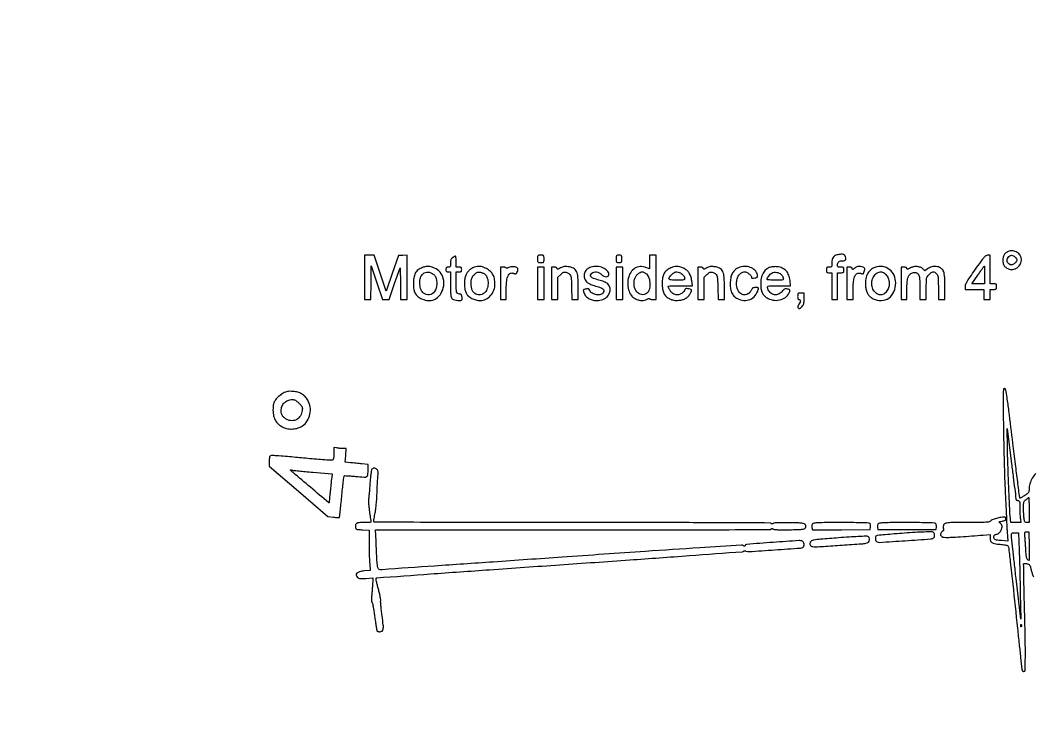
# Model space of a CAD drawing. Extents: x 56 to 1133, y 13 to 780.
# Drawn here: x 669.4 to 761.9, y 715.7 to 779.7 of the extents above; entities that cross this region are included whole.
import ezdxf

# ---------------------------------------------------------------- set-up
doc = ezdxf.new("R2010")
doc.units = 0
doc.header["$MEASUREMENT"] = 0

msp = doc.modelspace()

# ---------------------------------------------------------------- linework, layer by layer
for points in [[(1017.40694, 575.895877, -0.000001), (1070.584681, 576.252606, -0.000002), (1122.697079, 576.601864, -0.000762)], [(932.02633, 688.971428, 0.000018), (895.932329, 687.35495, 0.000001), (855.016472, 685.520999, 0.00389), (854.071752, 685.471285), (853.218205, 685.419706), (852.802752, 685.742593, 0.029501), (851.233334, 686.820198, 0.02615), (849.484859, 687.753762, 0.025463), (847.599187, 688.522758, 0.024437), (845.6193, 689.108069), (844.8579, 689.293248), (845.3232, 689.347002, -0.018391), (845.701455, 689.376656, -0.000011), (856.735476, 689.834143, -0.000142), (869.020101, 690.33973, -0.000086), (883.5201, 690.92987, 0.000031), (915.734638, 692.237406, 0.000116)], [(949.508039, 401.901185, -0.000001), (949.529232, 360.757398, -0.000095)], [(949.909968, 360.762414, -0.000001), (949.931161, 401.901185, -0.259795)], [(889.898022, 617.295255, 0.000005), (879.160027, 616.495422, 0.000006), (866.429746, 615.546889, 0.000005), (852.9372, 614.541247), (819.3087, 612.034449), (819.192828, 613.373002, -0.00437), (819.152603, 613.89027, -0.006866), (819.128034, 614.335397, -0.002433), (819.114091, 614.716819, -0.207157), (819.134968, 614.769568, -0.1794), (819.22083, 614.808985, -0.000001), (854.266873, 617.454773, -0.000007), (888.817591, 620.062598, -0.014541)], [(529.032925, 286.436984, -0.000002), (529.83462, 265.012438, -0.000004), (530.769888, 240.009811, -0.000003), (531.839084, 211.4154, 0.000001), (532.991169, 180.601107, 0.000001), (534.178651, 148.843697, 0.000001), (535.23949, 120.47627, 0.000003), (535.941746, 101.701946, 0.000115)], [(1130.14234, 577.288816, 0.000001), (1112.945079, 577.188951, 0.000111)], [(709.138363, 517.551959, 0.000072), (709.121796, 442.82444, 0.000019), (709.1172, 324.090018, -0.000009), (709.114218, 161.564965, -0.000147)], [(787.283956, 612.066652, -0.000003), (818.495633, 611.712747, -0.128867)], [(709.450724, 554.916273, 0.000002), (709.414274, 575.305401, 0.198447)], [(528.70788, 577.073614, 0.000003), (528.686579, 549.005158, 0.000159)], [(1130.319428, 549.297508, 0.000003), (1130.298148, 577.178284, 0.310328)], [(811.457516, 690.797751, -0.000023), (776.24206, 692.24018, -0.000005), (738.24719, 693.798592, -0.000834)], [(819.461704, 611.746638, -0.000005), (854.727234, 611.36384, -0.000007), (889.942947, 610.980699, -0.136758)], [(999.895262, 130.411957, -0.000016), (999.889323, 214.686923, -0.00001), (999.8874, 314.7966)], [(873.880478, 611.43081, -0.000126), (856.72339, 611.607522, -0.000113), (843.885248, 611.74588, -0.000188), (833.070889, 611.868944, -0.000002), (823.249833, 611.984443, -0.195857), (823.209278, 612.001522, -0.641151), (823.216169, 612.020117, -0.000002), (832.976516, 612.760134, -0.000205), (843.732125, 613.571132, -0.000123), (856.516777, 614.526706, 0.000032), (869.917437, 615.525876, 0.000038), (882.603858, 616.473561, 0.000033)], [(949.534419, 437.103757, -0.000003), (949.50785, 417.314747, -0.198562)], [(949.93135, 417.399347, -0.000003), (949.904781, 437.177782, -0.000198)], [(883.1394, 686.445843, 0.000014), (915.304651, 687.878093, 0.000063)], [(857.022983, 690.184946, 0.000007), (844.000706, 689.65054, 0.00449)], [(790.629002, 716.043032, -0.000001), (790.422038, 714.913582, -0.362074)], [(889.662207, 620.365286, 0.000005), (879.343089, 619.600119, 0.000095)], [(763.888676, 688.016028, 0.000012), (773.282863, 687.612654, 0.000028), (784.266682, 687.141919, 0.000019), (796.8051, 686.605755, -0.000025), (809.165938, 686.077046, -0.000041)], [(762.199964, 738.225329, 0.061133), (761.866111, 737.793568, 0.06071), (761.64455, 737.290449, 0.07352), (761.5692, 736.780775, -0.041295), (761.553828, 736.594961, -0.110371), (761.504212, 736.472498, -0.081515), (761.397542, 736.361931, -0.015988), (761.17016, 736.203451, -0.009375), (761.014709, 736.10643, -0.015043), (760.878226, 736.030241, -0.008848), (760.764208, 735.973558, -0.317315), (760.736695, 735.978305, -0.165922), (760.720166, 736.011957, -0.000056), (760.533939, 737.463616, -0.000925), (760.330195, 739.076869, -0.000561), (760.094803, 740.986339, 0.000675), (759.729463, 743.944352, 0.006859), (759.5592, 745.170724, 0.008145), (759.438805, 745.880775, 0.308321), (759.329984, 745.990251, 0.43448), (759.233261, 745.919804, 0.023701), (759.202156, 745.501174, 0.009898), (759.19639, 744.674784, 0.000638), (759.23031, 742.268127, 0.001405), (759.258632, 740.710502, 0.001354), (759.296015, 739.133376, 0.001338), (759.336436, 737.743816, 0.004931), (759.372991, 736.866, -0.000556), (759.409042, 736.150828, -0.000421), (759.447097, 735.365407, -0.000425), (759.481594, 734.6276, -0.000987), (759.505903, 734.0742, 0.001916), (759.527451, 733.603579, 0.001926), (759.552572, 733.133948, 0.001878), (759.57759, 732.724656, 0.007732), (759.5975, 732.477142), (759.641188, 732.022184), (759.061244, 732.083902, -0.005803), (758.609155, 732.137326, -0.078502), (758.450046, 732.1841, -0.207005), (758.378473, 732.265713, -0.078085), (758.3544, 732.418918, -0.068645), (758.367738, 732.515611, -0.128857), (758.407382, 732.583204, -0.107754), (758.480787, 732.630188, -0.039343), (758.600145, 732.663999, 0.06137), (758.716656, 732.702607, 0.064066), (758.818468, 732.767941, 0.059579), (758.906166, 732.861458, 0.042911), (758.980845, 732.983672, 0.034461), (759.082696, 733.228766, 0.096181), (759.107312, 733.412513, 0.131604), (759.059262, 733.557363, 0.094727), (758.939988, 733.68015, -0.023474), (758.839519, 733.757795, -0.427642), (758.837418, 733.794173, -0.159144), (758.887027, 733.821574, -0.005406), (759.109188, 733.861583, 0.021711), (759.279186, 733.897956, 0.078551), (759.38032, 733.94203, 0.131551), (759.43453, 734.001229, 0.120538), (759.4542, 734.081636, 0.077973), (759.443853, 734.147585, 0.108924), (759.413866, 734.19897, 0.115006), (759.366489, 734.231142, 0.094394), (759.30615, 734.242078, 0.051153), (759.003561, 734.208308, 0.01885), (758.586991, 734.101471, 0.013977), (758.187924, 733.970681, 0.149797), (758.053059, 733.86984, -0.197072), (757.930868, 733.794879, -0.02457), (757.615057, 733.759365, -0.013831), (757.068116, 733.740111, -0.001882), (755.923182, 733.7358, 0.003138), (754.433359, 733.72645, 0.053823), (753.949185, 733.668023, 0.236598), (753.761999, 733.512811, 0.154014), (753.731052, 733.22799, -0.028674), (753.744757, 733.130781, -0.048984), (753.743516, 733.048892, -0.068328), (753.729146, 732.992496, -0.305194), (753.702262, 732.9744, 0.160259), (753.665042, 732.962156, 0.041828), (753.617075, 732.92015, 0.038121), (753.567594, 732.86041, 0.031046), (753.523915, 732.789719, 0.039955), (753.478868, 732.686508, 0.136698), (753.474522, 732.614098, 0.133224), (753.508251, 732.548777, 0.037167), (753.59282, 732.469206, 0.162252), (753.811747, 732.387062, 0.017263), (754.363265, 732.385553, 0.010168), (755.311049, 732.434998, 0.001277), (757.36035, 732.589003), (758.016, 732.639959), (758.016, 732.302556, 0.072318), (758.053488, 732.044724, 0.184074), (758.166459, 731.896992, 0.100282), (758.401148, 731.810261, 0.013969), (758.917992, 731.74471, -0.007171), (759.154666, 731.717957, -0.009544), (759.36883, 731.686467, -0.007184), (759.5461, 731.65431, -0.090183), (759.60924, 731.629552, -0.227206), (759.685382, 731.510862, -0.001285), (759.850453, 730.153302, -0.002999), (760.08164, 728.105719, -0.000465), (760.511215, 724.0491, 0.000592), (760.663498, 722.614499, 0.000945), (760.797384, 721.389091, 0.000169), (760.918108, 720.306482, 0.051885), (760.936792, 720.22095, 0.099972), (760.95983, 720.180529, 0.070622), (760.999495, 720.146264, 0.067599), (761.049112, 720.123119, 0.075514), (761.101245, 720.1152, 0.407343), (761.213205, 720.224558, 0.004305), (761.230922, 721.413306, 0.006767), (761.217931, 723.207187, 0.001269), (761.141365, 726.490639, -0.00114), (761.110048, 727.818935, -0.001869), (761.090297, 728.944022, -0.000194), (761.076809, 729.948523, -0.202303), (761.093039, 729.988439, -0.187988), (761.122726, 730.001475, -0.02253), (761.195697, 730.001261, -0.024333), (761.285817, 729.992525, -0.017729), (761.384852, 729.974427, -0.069105), (761.528246, 729.921402, -0.129284), (761.61821, 729.837704, -0.069638), (761.68737, 729.685008, -0.010032), (761.777637, 729.353912, 0.035215), (761.972507, 728.758908, 0.029675)], [(766.771175, 739.767086, 0.000054), (763.041642, 739.174625, 0.132137)], [(867.494661, 577.364799, 0.000005), (856.344487, 577.379916, 0.00021)]]:
    msp.add_lwpolyline(points, format="xyb")
for points in [[(700.8264, 756.1548), (700.8264, 754.1244), (701.1225, 754.1244), (701.4186, 754.1244), (701.425678, 755.66835), (701.432756, 757.2123), (701.952713, 755.66835), (702.472671, 754.1244), (702.774735, 754.1244), (703.076799, 754.1244), (703.58015, 755.582752), (704.0835, 757.041105), (704.106648, 755.582752), (704.129795, 754.1244), (704.423898, 754.1244), (704.718, 754.1244), (704.718, 756.159435), (704.718, 758.194471), (704.320829, 758.168685), (703.923658, 758.1429), (703.365737, 756.517094), (702.807816, 754.891289), (702.263693, 756.538244), (701.719571, 758.1852), (701.272985, 758.1852), (700.8264, 758.1852)], [(716.6466, 755.6049), (716.6466, 754.1244), (716.9427, 754.1244), (717.2388, 754.1244), (717.2388, 755.6049), (717.2388, 757.0854), (716.9427, 757.0854), (716.6466, 757.0854)], [(723.8376, 755.6049), (723.8376, 754.1244), (724.1337, 754.1244), (724.4298, 754.1244), (724.4298, 755.6049), (724.4298, 757.0854), (724.1337, 757.0854), (723.8376, 757.0854)]]:
    msp.add_lwpolyline(points, close=True)
for points in [[(708.88455, 757.958944, 0.064144), (708.791568, 757.874519, 0.086166), (708.733802, 757.77673, 0.066436), (708.703376, 757.646192, 0.024082), (708.6942, 757.455781, -0.01342), (708.688313, 757.236472, -0.11682), (708.660973, 757.143588, -0.20838), (708.60138, 757.09912, -0.05761), (708.4827, 757.0854, 0.045527), (708.375384, 757.075608, 0.152009), (708.3135, 757.0431, 0.152009), (708.280992, 756.981216, 0.045527), (708.2712, 756.8739, 0.045527), (708.280992, 756.766584, 0.152009), (708.3135, 756.7047, 0.152009), (708.375384, 756.672192, 0.045527), (708.4827, 756.6624), (708.6942, 756.6624), (708.6942, 755.482797, 0.002921), (708.698508, 754.745427, 0.032695), (708.721083, 754.453017, 0.090895), (708.775844, 754.289797, 0.114189), (708.882224, 754.171497, 0.096775), (709.070502, 754.087854, 0.036561), (709.356456, 754.044044, 0.032301), (709.631243, 754.040099, 0.246572), (709.738926, 754.103732, 0.119965), (709.751576, 754.14258, 0.023114), (709.753795, 754.217083, 0.023403), (709.748148, 754.306259, 0.019713), (709.734057, 754.399832, 0.043806), (709.702694, 754.510381, 0.10833), (709.656787, 754.580479, 0.125238), (709.590439, 754.618997, 0.069313), (709.497089, 754.632, -0.167645), (709.341624, 754.685633, -0.16519), (709.251151, 754.824034, -0.056481), (709.210402, 755.115927, -0.006466), (709.2018, 755.781019), (709.2018, 756.6624), (709.4556, 756.6624, 0.030103), (709.59211, 756.670626, 0.144586), (709.66287, 756.701175, 0.173074), (709.698692, 756.761853, 0.047675), (709.7094, 756.8739, 0.047675), (709.698692, 756.985947, 0.173074), (709.66287, 757.046625, 0.144586), (709.59211, 757.077174, 0.030103), (709.4556, 757.0854), (709.2018, 757.0854), (709.2018, 757.593, 0.011741), (709.197237, 757.787308, 0.019623), (709.183162, 757.950189, 0.014535), (709.163453, 758.076733, 0.381275), (709.13835, 758.096163, 0.092487), (709.102891, 758.086947, 0.014231), (709.037623, 758.054024, 0.015476), (708.96208, 758.010107, 0.012887)], [(716.6466, 757.8468, 0.01583), (716.653354, 757.633521, 0.165362), (716.686256, 757.553721, 0.192545), (716.758692, 757.516787, 0.022778), (716.9427, 757.5084, 0.022778), (717.126708, 757.516787, 0.192545), (717.199144, 757.553721, 0.165362), (717.232046, 757.633521, 0.01583), (717.2388, 757.8468, 0.01583), (717.232046, 758.060079, 0.165362), (717.199144, 758.139879, 0.192545), (717.126708, 758.176813, 0.022778), (716.9427, 758.1852, 0.022778), (716.758692, 758.176813, 0.192545), (716.686256, 758.139879, 0.165362), (716.653354, 758.060079, 0.01583)], [(723.8376, 757.8468, 0.015744), (723.844097, 757.640514, 0.14616), (723.874613, 757.55775, 0.200505), (723.941173, 757.518614, 0.033956), (724.0914, 757.5084, 0.033956), (724.241627, 757.518614, 0.200505), (724.308188, 757.55775, 0.14616), (724.338703, 757.640514, 0.015744), (724.3452, 757.8468, 0.015744), (724.338703, 758.053086, 0.14616), (724.308188, 758.13585, 0.200505), (724.241627, 758.174986, 0.033956), (724.0914, 758.1852, 0.033956), (723.941173, 758.174986, 0.200505), (723.874613, 758.13585, 0.14616), (723.844097, 758.053086, 0.015744)], [(726.8832, 757.557506), (726.8832, 756.929811), (726.550689, 757.060426, 0.109009), (726.025365, 757.143657, 0.124633), (725.541685, 756.98978, 0.115264), (725.162734, 756.610738, 0.084098), (724.936618, 756.057451, 0.067642), (724.884922, 755.451335, 0.079487), (725.004196, 754.887958, 0.088559), (725.2765, 754.437708, 0.114099), (725.667987, 754.156448, 0.044113), (725.930786, 754.072958, 0.056384), (726.183201, 754.0459, 0.059652), (726.423527, 754.076103, 0.059227), (726.65055, 754.162204, -0.02557), (726.739828, 754.203115, -0.050261), (726.814859, 754.224538, -0.084503), (726.865297, 754.224996, -0.368225), (726.8832, 754.203983, 0.286204), (726.902369, 754.173238, 0.048343), (726.970179, 754.147777, 0.040271), (727.065833, 754.130167, 0.025397), (727.1793, 754.1244), (727.4754, 754.1244), (727.4754, 756.1548), (727.4754, 758.1852), (727.1793, 758.1852), (726.8832, 758.1852)], [(744.0147, 758.208952, 0.075162), (743.801158, 758.121423, 0.113984), (743.657123, 757.98286, 0.098731), (743.575628, 757.779381, 0.046063), (743.5494, 757.495288, -0.010383), (743.543986, 757.234586, -0.128928), (743.515154, 757.140707, -0.219652), (743.449089, 757.09705, -0.037896), (743.2956, 757.0854, 0.030723), (743.152756, 757.076615, 0.167168), (743.0841, 757.0431, 0.167168), (743.050585, 756.974444, 0.030723), (743.0418, 756.8316, 0.030723), (743.050585, 756.688756, 0.167168), (743.0841, 756.6201, 0.167168), (743.152756, 756.586585, 0.030723), (743.2956, 756.5778), (743.5494, 756.5778), (743.5494, 755.3511), (743.5494, 754.1244), (743.8032, 754.1244), (744.057, 754.1244), (744.057, 755.3511), (744.057, 756.5778), (744.3531, 756.5778, 0.021354), (744.527463, 756.58525, 0.157079), (744.603375, 756.617079, 0.185552), (744.639744, 756.684412, 0.032088), (744.6492, 756.8316, 0.032088), (744.639744, 756.978788, 0.185552), (744.603375, 757.046121, 0.157079), (744.527463, 757.07795, 0.021354), (744.3531, 757.0854, -0.021714), (744.191015, 757.092442, -0.124268), (744.110335, 757.120449, -0.187079), (744.069905, 757.177136, -0.062494), (744.057, 757.27998, -0.086381), (744.087545, 757.455464, -0.134957), (744.17522, 757.58012, -0.117127), (744.324868, 757.653583, -0.055847), (744.53922, 757.6776, 0.02441), (744.699561, 757.685432, 0.156806), (744.773125, 757.717292, 0.180259), (744.808832, 757.783542, 0.034425), (744.8184, 757.922349, 0.137127), (744.763692, 758.118076, 0.172466), (744.61875, 758.236276, 0.108184), (744.371327, 758.267873, 0.037631)], [(756.641343, 756.891191, 0.00445), (756.185056, 756.23343, 0.017531), (755.922111, 755.816369, 0.027155), (755.773701, 755.526483, 0.105017), (755.731893, 755.32995), (755.7318, 755.055), (756.5778, 755.055), (757.4238, 755.055), (757.4238, 754.5897), (757.4238, 754.1244), (757.7199, 754.1244), (758.016, 754.1244), (758.016, 754.5897), (758.016, 755.055), (758.3121, 755.055, 0.021354), (758.486463, 755.06245, 0.157079), (758.562375, 755.094279, 0.185552), (758.598744, 755.161612, 0.032088), (758.6082, 755.3088, 0.032088), (758.598744, 755.455988, 0.185552), (758.562375, 755.523321, 0.157079), (758.486463, 755.55515, 0.021354), (758.3121, 755.5626), (758.016, 755.5626), (758.016, 756.8739), (758.016, 758.1852), (757.78335, 758.181341, 0.15632), (757.620495, 758.126156, 0.052395), (757.432998, 757.954424, 0.02391), (757.161315, 757.616217, 0.00339)], [(759.6657, 758.528223, 0.075106), (759.451682, 758.400393, 0.080603), (759.290919, 758.217683, 0.077545), (759.191844, 757.987181, 0.062875), (759.1581, 757.7199, 0.062572), (759.194016, 757.434025, 0.097021), (759.300373, 757.210089, 0.095387), (759.484927, 757.040297, 0.058764), (759.753275, 756.915218, 0.14208), (760.184882, 756.899456, 0.127001), (760.579632, 757.114299, 0.125015), (760.825262, 757.496683, 0.135432), (760.848677, 757.937877, 0.12063), (760.691807, 758.257462, 0.103244), (760.396909, 758.490441, 0.10144), (760.028693, 758.588665, 0.112215)], [(760.305402, 758.010798, -0.07656), (760.420659, 757.853572, -0.162261), (760.444149, 757.706174, -0.140379), (760.374573, 757.559384, -0.052145), (760.205015, 757.402985, -0.028246), (760.08416, 757.323048, -0.086933), (759.992548, 757.289142, -0.108837), (759.906993, 757.292205, -0.059769), (759.808894, 757.33048, -0.096918), (759.660786, 757.451387, -0.117485), (759.581543, 757.611718, -0.11417), (759.581948, 757.794197, -0.087841), (759.660635, 757.977842, -0.092733), (759.797664, 758.120586, -0.143425), (759.957928, 758.176552, -0.133894), (760.131246, 758.138679, -0.076161)], [(706.12945, 757.047431, 0.071753), (705.72863, 756.835774, 0.111562), (705.472121, 756.543009, 0.090663), (705.334294, 756.122105, 0.035362), (705.294433, 755.50902, 0.040585), (705.334392, 755.050326, 0.082066), (705.45217, 754.708464, 0.09132), (705.663459, 754.44594, 0.060536), (705.985711, 754.23015, 0.077776), (706.528686, 754.053889, 0.102808), (707.046827, 754.077869, 0.108269), (707.49303, 754.302754, 0.094335), (707.830667, 754.703491, 0.088806), (708.064873, 755.37651, 0.104494), (708.030866, 756.049444, 0.110989), (707.733438, 756.621034, 0.111358), (707.220349, 757.00957, 0.035007), (706.933399, 757.116381, 0.062998), (706.685892, 757.156456, 0.061856), (706.433142, 757.133937, 0.032553)], [(710.861593, 757.082488, 0.065795), (710.628044, 756.977541, 0.050091), (710.405182, 756.806774, 0.048886), (710.215231, 756.589843, 0.054729), (710.079197, 756.347867, 0.074696), (709.990091, 756.004184, 0.031687), (709.970428, 755.527382, 0.031665), (710.011083, 755.052739, 0.076111), (710.115313, 754.7166, 0.097001), (710.31327, 754.454031, 0.062255), (710.627689, 754.235658, 0.058564), (711.009457, 754.089469, 0.062257), (711.406815, 754.0398, 0.112637), (711.921417, 754.157216, 0.10034), (712.359227, 754.489122, 0.094318), (712.65282, 754.985596, 0.086706), (712.755, 755.570399, 0.054478), (712.701623, 756.058847, 0.08398), (712.542299, 756.451728, 0.086209), (712.266344, 756.763319, 0.06047), (711.8667, 757.010102, 0.034876), (711.605693, 757.109144, 0.055321), (711.370812, 757.152474, 0.055475), (711.132616, 757.143193, 0.035299)], [(714.00285, 757.051072, -0.025248), (713.913567, 757.00882, -0.049892), (713.838541, 756.986283, -0.08441), (713.788127, 756.985088, -0.372433), (713.7702, 757.005817, 0.264158), (713.752808, 757.03644, 0.058543), (713.695646, 757.062023, 0.046294), (713.613637, 757.079617, 0.029712), (713.5164, 757.0854), (713.2626, 757.0854), (713.2626, 755.6049), (713.2626, 754.1244), (713.5164, 754.1244), (713.7702, 754.1244), (713.772218, 754.90695, -0.021005), (713.807557, 755.699064, -0.064661), (713.922164, 756.222047, -0.130343), (714.110356, 756.494722, -0.251132), (714.3624, 756.549864, 0.00092), (714.419436, 756.53378, 0.000577), (714.486194, 756.51517, 0.000579), (714.55195, 756.497003, 0.00106), (714.605625, 756.482363, 0.306561), (714.7079, 756.517484, 0.06703), (714.803859, 756.688539, 0.06365), (714.85457, 756.886935, 0.231117), (714.813424, 757.006616, 0.12778), (714.666259, 757.093083, 0.055618), (714.440967, 757.130808, 0.054068), (714.200183, 757.117976, 0.082994)], [(718.74045, 757.015419, -0.011481), (718.577606, 756.935129, -0.071513), (718.488752, 756.908389, -0.227257), (718.443027, 756.922403, -0.209614), (718.4232, 756.96762, 0.175381), (718.405392, 757.016828, 0.110913), (718.356475, 757.054435, 0.074017), (718.276805, 757.077925, 0.034754), (718.1694, 757.0854), (717.9156, 757.0854), (717.9156, 755.6049), (717.9156, 754.1244), (718.2117, 754.1244), (718.5078, 754.1244), (718.5078, 755.146108), (718.5078, 756.167815), (718.763729, 756.423745, -0.023734), (718.905267, 756.552447, -0.075497), (719.014641, 756.617976, -0.098308), (719.121602, 756.638888, -0.059436), (719.250179, 756.62317, -0.08506), (719.51691, 756.507213, -0.161552), (719.660848, 756.325778, -0.07306), (719.729968, 755.992445, -0.008301), (719.762373, 755.22142), (719.790246, 754.1244), (720.079623, 754.1244), (720.369, 754.1244), (720.368528, 755.16075, 0.01617), (720.334965, 756.183871, 0.094754), (720.200374, 756.70215, 0.168795), (719.922178, 756.9848, 0.082891), (719.432904, 757.132671, 0.02855), (719.237486, 757.146571, 0.045447), (719.070513, 757.133704, 0.04655), (718.911484, 757.091268, 0.031817)], [(721.52316, 757.083014, 0.096647), (721.182936, 756.90422, 0.117471), (720.962603, 756.620548, 0.120788), (720.897441, 756.274445, 0.106129), (720.994211, 755.918962, 0.094122), (721.134164, 755.740464, 0.060452), (721.35239, 755.591997, 0.03848), (721.689032, 755.449775, 0.011504), (722.221791, 755.285091, -0.039323), (722.52009, 755.174375, -0.132549), (722.678155, 755.041895, -0.218088), (722.70581, 754.890112, -0.122185), (722.615382, 754.721552, -0.167198), (722.325185, 754.561544, -0.106484), (721.93614, 754.576958, -0.103113), (721.577842, 754.753259, -0.147628), (721.374887, 755.04064, 0.179125), (721.341877, 755.081776, 0.097308), (721.280097, 755.104052, 0.062164), (721.188151, 755.106617, 0.025284), (721.064084, 755.088267, 0.022658), (720.916309, 755.05168, 0.131347), (720.84838, 755.010106, 0.200413), (720.825383, 754.949889, 0.064635), (720.840904, 754.853634, 0.080763), (721.010271, 754.503147, 0.094833), (721.274681, 754.246564, 0.087426), (721.633601, 754.091902, 0.058271), (722.079433, 754.039931, 0.09158), (722.614473, 754.138959, 0.111747), (723.037057, 754.420822, 0.127921), (723.260334, 754.824205, 0.143434), (723.245352, 755.266646, 0.06712), (723.138408, 755.486456, 0.103199), (722.988253, 755.634487, 0.06175), (722.736809, 755.755719, 0.011845), (722.252417, 755.906743, -0.01656), (721.762146, 756.064686, -0.105052), (721.540682, 756.201722, -0.27364), (721.498841, 756.351072, -0.131842), (721.601743, 756.529457, -0.12676), (721.788074, 756.63944, -0.101535), (722.021136, 756.657813, -0.090033), (722.266474, 756.581037, -0.075777), (722.486122, 756.419493, 0.080305), (722.698945, 756.265902, 0.112074), (722.926084, 756.209919, 0.173016), (723.092194, 756.265742, 0.229916), (723.1608, 756.407053, 0.19427), (723.018334, 756.759885, 0.103319), (722.622625, 757.029078, 0.08596), (722.0785, 757.150734, 0.08511)], [(728.743111, 756.97965, 0.062767), (728.40672, 756.752219, 0.093514), (728.188255, 756.473298, 0.082009), (728.068902, 756.106152, 0.038589), (728.032155, 755.607194, 0.034328), (728.070348, 755.079503, 0.07809), (728.186901, 754.698328, 0.095172), (728.396474, 754.418245, 0.072075), (728.715131, 754.202692, 0.027091), (728.923924, 754.115234, 0.043134), (729.111107, 754.066182, 0.041132), (729.310215, 754.048644, 0.022098), (729.556774, 754.058154, 0.045698), (729.921777, 754.12234, 0.072704), (730.211984, 754.248665, 0.077189), (730.441941, 754.446232, 0.058806), (730.626781, 754.722614, 0.008462), (730.720107, 754.913342, 0.140949), (730.731102, 754.982308, 0.26381), (730.698597, 755.026164, 0.033957), (730.584481, 755.067717, 0.023526), (730.369403, 755.119047, 0.071966), (730.219961, 755.12556, 0.14346), (730.132447, 755.090086, 0.229063), (730.098, 755.01884, -0.188466), (730.042218, 754.876106, -0.053068), (729.859123, 754.715638, -0.052571), (729.631924, 754.588984, -0.10122), (729.428615, 754.5474, -0.083187), (729.219493, 754.582435, -0.069714), (729.018854, 754.684652, -0.064873), (728.84168, 754.846412, -0.056066), (728.701617, 755.055934, -0.007182), (728.653197, 755.15296, -0.009663), (728.612335, 755.242246, -0.007118), (728.58085, 755.317631, -0.095639), (728.5752, 755.346899, -0.400024), (728.59318, 755.365776, -0.001711), (728.901468, 755.37974, -0.006537), (729.260008, 755.390058, -0.003924), (729.685899, 755.3934), (730.796598, 755.3934), (730.737803, 755.836619, 0.043933), (730.648762, 756.235372, 0.067545), (730.497583, 756.554514, 0.073162), (730.277401, 756.80387, 0.062719), (729.9835, 756.994797, 0.042492), (729.654068, 757.121023, 0.073428), (729.363885, 757.160254, 0.072955), (729.073457, 757.114022, 0.041427)], [(732.10725, 757.015419, -0.011481), (731.944406, 756.935129, -0.071513), (731.855552, 756.908389, -0.227257), (731.809827, 756.922403, -0.209614), (731.79, 756.96762, 0.175381), (731.772192, 757.016828, 0.110913), (731.723275, 757.054435, 0.074017), (731.643605, 757.077925, 0.034754), (731.5362, 757.0854), (731.2824, 757.0854), (731.2824, 755.6049), (731.2824, 754.1244), (731.5785, 754.1244), (731.8746, 754.1244), (731.8746, 755.146108), (731.8746, 756.167815), (732.130529, 756.423745, -0.023734), (732.272067, 756.552447, -0.075497), (732.381441, 756.617976, -0.098308), (732.488402, 756.638888, -0.059436), (732.616979, 756.62317, -0.08506), (732.88371, 756.507213, -0.161552), (733.027648, 756.325778, -0.07306), (733.096768, 755.992445, -0.008301), (733.129173, 755.22142), (733.157046, 754.1244), (733.446423, 754.1244), (733.7358, 754.1244), (733.735328, 755.16075, 0.01617), (733.701765, 756.183871, 0.094754), (733.567174, 756.70215, 0.168795), (733.288978, 756.9848, 0.082891), (732.799704, 757.132671, 0.02855), (732.604286, 757.146571, 0.045447), (732.437313, 757.133704, 0.04655), (732.278284, 757.091268, 0.031817)], [(735.0048, 757.037649, 0.082931), (734.701137, 756.846836, 0.081398), (734.473667, 756.566612, 0.070988), (734.325916, 756.194186, 0.044905), (734.257729, 755.731105, 0.042907), (734.273238, 755.202231, 0.072852), (734.387055, 754.775283, 0.085946), (734.600254, 754.448049, 0.08776), (734.909704, 754.214355, 0.097867), (735.506447, 754.044933, 0.12227), (736.073059, 754.137427, 0.122158), (736.530995, 754.484293, 0.097576), (736.820525, 755.03385, 0.046284), (736.842117, 755.141551, 0.259468), (736.819924, 755.193696, 0.151697), (736.752544, 755.219025, 0.014619), (736.575601, 755.2242, 0.024442), (736.459944, 755.218543, 0.038896), (736.362454, 755.201255, 0.045957), (736.293031, 755.176299, 0.291305), (736.2738, 755.146091, -0.128805), (736.262182, 755.101738, -0.015507), (736.209463, 755.014466, -0.017622), (736.138652, 754.913079, -0.013652), (736.05478, 754.807691, -0.158642), (735.664999, 754.565145, -0.208404), (735.25648, 754.634832, -0.156683), (734.945114, 755.019815, -0.092571), (734.8356, 755.60626, -0.064976), (734.888898, 756.014667, -0.086552), (735.045362, 756.353849, -0.103131), (735.28132, 756.578285, -0.136929), (735.564441, 756.660519, -0.11645), (735.744169, 756.620075, -0.047865), (735.958614, 756.488934, -0.047169), (736.136729, 756.326697, -0.186556), (736.1892, 756.19096, 0.165623), (736.214577, 756.116452, 0.190876), (736.278727, 756.078255, 0.086514), (736.397629, 756.079772, 0.019073), (736.597333, 756.125165, 0.0468), (736.697435, 756.162294, 0.162477), (736.746298, 756.209755, 0.145914), (736.759751, 756.280462, 0.035361), (736.739111, 756.39896, 0.137927), (736.511472, 756.799072, 0.107044), (736.086761, 757.068984, 0.096669), (735.548653, 757.155888, 0.090977)], [(737.932326, 757.086487, 0.094877), (737.544013, 756.876299, 0.095), (737.261021, 756.537612, 0.080598), (737.092245, 756.069104, 0.048197), (737.039735, 755.478, 0.044171), (737.081673, 755.042503, 0.077118), (737.201715, 754.701219, 0.085659), (737.408518, 754.436429, 0.067549), (737.708776, 754.23015, 0.095395), (738.304547, 754.060867, 0.098098), (738.91434, 754.127563, 0.107283), (739.411138, 754.410865, 0.137136), (739.692581, 754.853634, 0.061163), (739.709153, 754.949331, 0.196432), (739.688086, 755.009147, 0.137322), (739.624217, 755.050204, 0.025249), (739.487026, 755.084925, 0.049653), (739.338238, 755.099579, 0.10964), (739.227422, 755.074861, 0.083007), (739.118841, 755.000017, 0.020284), (738.968458, 754.842141, -0.106099), (738.652105, 754.607164, -0.144922), (738.302501, 754.558038, -0.14076), (737.975086, 754.707372, -0.097928), (737.721902, 755.028288, -0.089695), (737.65939, 755.234887, -0.344448), (737.724839, 755.341989, -0.085157), (737.957007, 755.38638, -0.004754), (738.695376, 755.3934), (739.763352, 755.3934), (739.724475, 755.862208, 0.07079), (739.61257, 756.353214, 0.095445), (739.372711, 756.739441, 0.098982), (739.014259, 756.99938, 0.081629), (738.558, 757.124281, 0.022951), (738.394291, 757.133854, 0.018214), (738.217169, 757.129618, 0.018571), (738.052964, 757.113563, 0.04311)], [(745.643224, 757.002301, -0.011075), (745.517341, 756.907719, -0.103048), (745.455521, 756.880345, -0.348174), (745.423197, 756.896304, -0.110974), (745.4106, 756.95236, 0.138258), (745.39403, 757.011138, 0.135427), (745.349102, 757.053163, 0.087976), (745.27135, 757.077839, 0.032965), (745.1568, 757.0854), (744.903, 757.0854), (744.903, 755.6049), (744.903, 754.1244), (745.1991, 754.1244), (745.4952, 754.1244), (745.4952, 755.015417, -0.017308), (745.517556, 755.66104, -0.049059), (745.5925, 756.104908, -0.078268), (745.720241, 756.389788, -0.17313), (745.907281, 756.532035, -0.061353), (745.985835, 756.546717, -0.039834), (746.078312, 756.545108, -0.03971), (746.169832, 756.528794, -0.058973), (746.245555, 756.499111, 0.059899), (746.337491, 756.463268, 0.218872), (746.39754, 756.474125, 0.137365), (746.446044, 756.533138, 0.019881), (746.503661, 756.679434, 0.049347), (746.552554, 756.882021, 0.196042), (746.521651, 757.00357, 0.162917), (746.409061, 757.082538, 0.031957), (746.164672, 757.138413, 0.038915), (746.013988, 757.150961, 0.065248), (745.888107, 757.135142, 0.06488), (745.770066, 757.087321, 0.038026)], [(747.4833, 757.068166, 0.104005), (747.075492, 756.822218, 0.092368), (746.780566, 756.423297, 0.081883), (746.625163, 755.90064, 0.060948), (746.622836, 755.297775, 0.043372), (746.701313, 754.919534, 0.069135), (746.838573, 754.619705, 0.075335), (747.042166, 754.38652, 0.063038), (747.317812, 754.207203, 0.119471), (748.069715, 754.04456, 0.146665), (748.749642, 754.266898, 0.139199), (749.219291, 754.839565, 0.103677), (749.385408, 755.643976, 0.107556), (749.229511, 756.350213, 0.12478), (748.79782, 756.884239, 0.128329), (748.174368, 757.138643, 0.117435)], [(750.71925, 757.015255, -0.011474), (750.556357, 756.935021, -0.071545), (750.467523, 756.908329, -0.227365), (750.421816, 756.922373, -0.209375), (750.402, 756.96762, 0.175381), (750.384192, 757.016828, 0.110913), (750.335275, 757.054435, 0.074017), (750.255605, 757.077925, 0.034754), (750.1482, 757.0854), (749.8944, 757.0854), (749.8944, 755.6049), (749.8944, 754.1244), (750.1482, 754.1244), (750.402, 754.1244), (750.402472, 754.94925, -0.018801), (750.434081, 755.776957, -0.080248), (750.549293, 756.25621, -0.154443), (750.76468, 756.510613, -0.141379), (751.095283, 756.606, -0.125907), (751.352283, 756.540241, -0.185062), (751.50153, 756.364417, -0.074853), (751.570955, 756.000316, -0.009746), (751.5864, 755.20803), (751.5864, 754.1244), (751.8825, 754.1244), (752.1786, 754.1244), (752.1786, 755.146108, -0.003663), (752.183498, 755.814628, -0.044481), (752.209988, 756.069521, -0.099956), (752.278892, 756.236336, -0.048648), (752.425892, 756.415108, -0.039791), (752.627387, 756.586852, -0.128837), (752.789917, 756.649901, -0.157278), (752.942668, 756.619222, -0.068906), (753.1092, 756.4932, -0.098214), (753.20124, 756.355616, -0.065405), (753.250742, 756.171883, -0.029226), (753.273358, 755.867309, -0.00392), (753.2784, 755.2242), (753.2784, 754.1244), (753.5745, 754.1244), (753.8706, 754.1244), (753.8706, 755.316897, 0.00465), (753.864719, 755.949217, 0.020194), (753.842619, 756.323462, 0.034468), (753.800397, 756.572001, 0.074231), (753.727578, 756.751511, 0.122894), (753.464128, 757.018821, 0.107542), (753.092641, 757.147663, 0.098488), (752.673283, 757.115411, 0.086635), (752.276742, 756.925843), (752.038091, 756.755909), (751.866961, 756.927039, 0.105071), (751.641649, 757.07338, 0.072612), (751.344053, 757.140454, 0.06821), (751.020444, 757.121177, 0.07135)], [(757.5084, 756.3663), (757.5084, 755.5626), (756.919755, 755.5626), (756.331109, 755.5626), (756.889102, 756.3663, -0.002409), (757.105236, 756.674426, -0.00391), (757.292189, 756.933913, -0.000748), (757.458503, 757.160277, -0.238274), (757.477748, 757.17, -0.401439), (757.490208, 757.158074, -0.001422), (757.499396, 756.933913, -0.005956), (757.506197, 756.674475, -0.003574)], [(707.007644, 756.518827, -0.026953), (707.104695, 756.454203, -0.026069), (707.195367, 756.378836, -0.027009), (707.267946, 756.304165, -0.080833), (707.305397, 756.243877, -0.109216), (707.438442, 755.500002, -0.145043), (707.217764, 754.85292, -0.207395), (706.751274, 754.570074, -0.203383), (706.220819, 754.714158, -0.140792), (705.994695, 755.027881, -0.067493), (705.890303, 755.517637, -0.066786), (705.919848, 756.025177, -0.125961), (706.094243, 756.393583, -0.087116), (706.284744, 756.555438, -0.098875), (706.510907, 756.63376, -0.094661), (706.75775, 756.620791, -0.073209)], [(711.83019, 756.44566, -0.139576), (712.054656, 756.085933, -0.079211), (712.117807, 755.572662, -0.079165), (712.018217, 755.064882, -0.139038), (711.768652, 754.721136, -0.149664), (711.32254, 754.548417, -0.194394), (710.909174, 754.681618, -0.151677), (710.633515, 755.107914, -0.089157), (710.57536, 755.71755, -0.020271), (710.607391, 755.976063, -0.063394), (710.657467, 756.143609, -0.072969), (710.743619, 756.280193, -0.033306), (710.89155, 756.431234, -0.024182), (711.045276, 756.555765, -0.070515), (711.165386, 756.620093, -0.086673), (711.283828, 756.641401, -0.050662), (711.42776, 756.627518, -0.032129), (711.537322, 756.598181, -0.024646), (711.652662, 756.55276, -0.02519), (711.75671, 756.499277, -0.052647)], [(726.590325, 756.469585, -0.143777), (726.829153, 756.100916, -0.071105), (726.911726, 755.544273, -0.072445), (726.835429, 755.000262, -0.170578), (726.599849, 754.671583, -0.205395), (726.14684, 754.576988, -0.173015), (725.723831, 754.831665, -0.131669), (725.480808, 755.369504, -0.113903), (725.52069, 755.989222, -0.067896), (725.632737, 756.235692, -0.059372), (725.811069, 756.455828, -0.063987), (726.017827, 756.610902, -0.12965), (726.213091, 756.6624, -0.087752), (726.287277, 756.649279, -0.03061), (726.387047, 756.605761, -0.02929), (726.493257, 756.543377, -0.030192)], [(729.701712, 756.563981, -0.04819), (729.861374, 756.458071, -0.059109), (729.98597, 756.329762, -0.066052), (730.06628, 756.189732, -0.092926), (730.095309, 756.04905, -0.213946), (730.062351, 755.971822, -0.136363), (729.974044, 755.926425, -0.045505), (729.789326, 755.905493, -0.005473), (729.3789, 755.901, -0.014179), (728.845388, 755.916132, -0.19532), (728.674033, 755.997325, -0.361106), (728.667053, 756.138373, -0.03546), (728.907092, 756.415108, -0.053229), (729.102234, 756.572602, -0.097174), (729.291659, 756.648029, -0.103184), (729.487588, 756.644024, -0.065923)], [(738.908415, 756.427694, -0.036191), (738.965992, 756.357976, -0.022397), (739.023636, 756.26867, -0.022422), (739.072904, 756.174851, -0.03715), (739.10476, 756.09135, -0.12674), (739.108875, 755.983266, -0.280764), (739.054119, 755.925831, -0.06227), (738.898468, 755.904298, -0.003272), (738.394501, 755.901, -0.007758), (738.100579, 755.905561, -0.012955), (737.853617, 755.919638, -0.006578), (737.652113, 755.939043, -0.396184), (737.630398, 755.96445, -0.111511), (737.667473, 756.09877, -0.035775), (737.778573, 756.274824, -0.036303), (737.920215, 756.440606, -0.068143), (738.059712, 756.547782, -0.096817), (738.262501, 756.616338, -0.06849), (738.5035, 756.615423, -0.068667), (738.734617, 756.549544, -0.09865)], [(748.353259, 756.530364, -0.106945), (748.6007, 756.262993, -0.073657), (748.756856, 755.879372, -0.073537), (748.795269, 755.466259, -0.105769), (748.699428, 755.112888, -0.071909), (748.437376, 754.745178, -0.138617), (748.128339, 754.563036, -0.160975), (747.802532, 754.5833, -0.106775), (747.489461, 754.79477, -0.11421), (747.2566, 755.186298, -0.092409), (747.195573, 755.67267, -0.093187), (747.313772, 756.1448, -0.118837), (747.59076, 756.496067, -0.063383), (747.781792, 756.610556, -0.092355), (747.972495, 756.655035, -0.094652), (748.162953, 756.627458, -0.069733)], [(740.4192, 754.4205, 0.025511), (740.426128, 754.284799, 0.075863), (740.449414, 754.1949, 0.129352), (740.489465, 754.143526, 0.164293), (740.5461, 754.1244, -0.167293), (740.632806, 754.094554, -0.241803), (740.666193, 754.022379, -0.100757), (740.634488, 753.893971, -0.022669), (740.52835, 753.694133, 0.020647), (740.457636, 753.562282, 0.087155), (740.433187, 753.476323, 0.138283), (740.444929, 753.408557, 0.086893), (740.491935, 753.34268, 0.109865), (740.556481, 753.302317, 0.185801), (740.619407, 753.304043, 0.09714), (740.694142, 753.353921, 0.018696), (740.805785, 753.473468, 0.044627), (740.910283, 753.618412, 0.066226), (740.971619, 753.762205, 0.051148), (741.002387, 753.942824, 0.016631), (741.0114, 754.213718), (741.0114, 754.7166), (740.7153, 754.7166, 0.021868), (740.535304, 754.708724, 0.176278), (740.4615, 754.6743, 0.176278), (740.427076, 754.600496, 0.021868)], [(693.388255, 745.562707, 0.030115), (693.226251, 745.462639, 0.018673), (693.04831, 745.32712, 0.018713), (692.882061, 745.179641, 0.031837), (692.756251, 745.042979, 0.031425), (692.619135, 744.849937, 0.06018), (692.539239, 744.677801, 0.049345), (692.493687, 744.469934, 0.01517), (692.465826, 744.149687, 0.056534), (692.497844, 743.583621, 0.084487), (692.661805, 743.117179, 0.086312), (692.96756, 742.738144, 0.061596), (693.419455, 742.431125, 0.083715), (693.812621, 742.306616, 0.054765), (694.28899, 742.292211, 0.054331), (694.762136, 742.382102, 0.077583), (695.146154, 742.568152, 0.09854), (695.593362, 743.030886, 0.09167), (695.843602, 743.641287, 0.090704), (695.86045, 744.306502, 0.093899), (695.639396, 744.925808, 0.054219), (695.389908, 745.262003, 0.072912), (695.095106, 745.499656, 0.069734), (694.733966, 745.649656, 0.044811), (694.285765, 745.724225, 0.016917), (693.99478, 745.7363, 0.046458), (693.790191, 745.718825, 0.052325), (693.606468, 745.665475, 0.026494)], [(694.840752, 744.648154, -0.015477), (695.03376, 744.442812, -0.077338), (695.118659, 744.310104, -0.101129), (695.147856, 744.175227, -0.036252), (695.135836, 743.977966, -0.100545), (694.967328, 743.491957, -0.129931), (694.632382, 743.161787, -0.135845), (694.190247, 743.049001, -0.114744), (693.720934, 743.168217, -0.057477), (693.502938, 743.314834, -0.072376), (693.342829, 743.497609, -0.075195), (693.245668, 743.712413, -0.068777), (693.2124, 743.953125, -0.090138), (693.285856, 744.357276, -0.103494), (693.49585, 744.687919, -0.10434), (693.819196, 744.904782, -0.093007), (694.216403, 744.984213, -0.057301), (694.373651, 744.968024, -0.069289), (694.512627, 744.916438, -0.053208), (694.658209, 744.816819, -0.019749)], [(760.380527, 735.82965, 0.225934), (760.3942, 735.805301, 0.066119), (760.433247, 735.784838, 0.052141), (760.488894, 735.770839, 0.035583), (760.554, 735.7662, -0.161781), (760.64537, 735.735842, -0.174267), (760.697039, 735.65769, -0.054372), (760.719268, 735.488266, -0.005122), (760.724131, 735.06825, 0.006574), (760.728338, 734.777768, 0.006223), (760.740192, 734.482131, 0.006195), (760.757181, 734.22078, 0.02163), (760.7775, 734.05305), (760.829939, 733.7358), (760.363509, 733.7358), (759.897079, 733.7358), (759.845462, 734.34915, -0.009614), (759.787746, 735.239561, -0.001398), (759.710255, 737.053024, -0.001711), (759.639021, 739.004464, -0.00273), (759.592949, 740.673), (759.556408, 742.3227), (759.966331, 739.1079, -0.000109), (760.123795, 737.870838, -0.000177), (760.257094, 736.818809, -0.000021), (760.375618, 735.880405, -0.01459)], [(698.033305, 740.112525, -0.013739), (698.027317, 739.91356, -0.016413), (698.010387, 739.726752, -0.015267), (697.986351, 739.571635, -0.095333), (697.957108, 739.497204, -0.258727), (697.844783, 739.435842, -0.011358), (697.383239, 739.449264, -0.009439), (696.622459, 739.503114, -0.00135), (695.066932, 739.647012, 0.001544), (693.60205, 739.781953, 0.008284), (692.802705, 739.839769, 0.007142), (692.284164, 739.861224, 0.263969), (692.183425, 739.807608, 0.090472), (692.156845, 739.742029, 0.017106), (692.134854, 739.614244, 0.01777), (692.1194, 739.461256, 0.015475), (692.113895, 739.300317), (692.1126, 738.900535), (694.795669, 736.596598), (697.478739, 734.292661), (697.989032, 734.232493, 0.00691), (698.187074, 734.211912, 0.010537), (698.359484, 734.200057, 0.005426), (698.50396, 734.194747, 0.205647), (698.533563, 734.206563, 0.169391), (698.54936, 734.239281, 0.000395), (698.610541, 734.776425, 0.002498), (698.676164, 735.383794, 0.001544), (698.747537, 736.098437, -0.002251), (698.82004, 736.814155, -0.003593), (698.889148, 737.425065, -0.000814), (698.954338, 737.959155, -0.167108), (698.977224, 738.006024, -0.208188), (699.021967, 738.02363, -0.003232), (699.303964, 738.011754, -0.007991), (699.635474, 737.990331, -0.00513), (700.019385, 737.955385, 0.008056), (700.782687, 737.890406, 0.141251), (701.023237, 737.942139, 0.245106), (701.135873, 738.107635, 0.02854), (701.163505, 738.569294), (701.1648, 739.045889), (700.59375, 739.101643, -0.000286), (700.340205, 739.126544, -0.000191), (700.049692, 739.155356, -0.000192), (699.767884, 739.183522, -0.000376), (699.543538, 739.206202), (699.064376, 739.255006), (699.111599, 739.879403), (699.158822, 740.5038), (698.861086, 740.5038, -0.014333), (698.727867, 740.50762, -0.009116), (698.57315, 740.519332, -0.009156), (698.421638, 740.536388, -0.016747), (698.298975, 740.556675), (698.0346, 740.60955)], [(696.11261, 738.337128), (697.870719, 738.185937), (697.827139, 737.843218, 0.004545), (697.80453, 737.651507, 0.000952), (697.768632, 737.315384, 0.000998), (697.7285, 736.925208, 0.000944), (697.689164, 736.5276, -0.001097), (697.652056, 736.153679, -0.001791), (697.618756, 735.836765, -0.000203), (697.587936, 735.554292, -0.171283), (697.582034, 735.542023, -0.389443), (697.560017, 735.541132, -0.000023), (695.885923, 736.958008, -0.000217), (694.296188, 738.3048, -0.025848), (694.1007, 738.488741, -0.056648), (694.07241, 738.52588, -0.431564), (694.077786, 738.544783, -0.16758), (694.110058, 738.549556, -0.017779), (694.1853, 738.532668, 0.037672), (694.308072, 738.510196, 0.001154), (694.821242, 738.456934, 0.002266), (695.426707, 738.398277, 0.001565)], [(701.50643, 738.604192, 0.130242), (701.461705, 738.507615, 0.00835), (701.412388, 738.198027, 0.011426), (701.366693, 737.813967, 0.007337), (701.330428, 737.366645, -0.002227), (701.29841, 736.914371, -0.002458), (701.263332, 736.47707, -0.002284), (701.229835, 736.103925, -0.012576), (701.20581, 735.903403, 0.04232), (701.194465, 735.713945, 0.010451), (701.208701, 735.40257, 0.01062), (701.240145, 735.045457, 0.010453), (701.286853, 734.688107, -0.000687), (701.33735, 734.352857, -0.001066), (701.379899, 734.063486, -0.000301), (701.416258, 733.81143, -0.03568), (701.4186, 733.778657, -0.387927), (701.402831, 733.761391, -0.004678), (701.238428, 733.748009, -0.010887), (701.040428, 733.738083, -0.006551), (700.80525, 733.734505, 0.01418), (700.336314, 733.720211, 0.097367), (700.113963, 733.662736, 0.209595), (700.01316, 733.54558, 0.103104), (699.994776, 733.34592, 0.062817), (700.030417, 733.199726, 0.204892), (700.098208, 733.129645, 0.08374), (700.235915, 733.097297, 0.005783), (700.63605, 733.076444), (701.2494, 733.051587), (701.250001, 731.765144, 0.003609), (701.254102, 731.23171, 0.003497), (701.265907, 730.692725, 0.003454), (701.282885, 730.218672, 0.012871), (701.303302, 729.920852), (701.356002, 729.363003), (700.824909, 729.307493, 0.031729), (700.365767, 729.229822, 0.133148), (700.121821, 729.097895, 0.276656), (700.072963, 728.921696, 0.129741), (700.196477, 728.709609, 0.1051), (700.293939, 728.646315, 0.066134), (700.426499, 728.614653, 0.037752), (700.625838, 728.609286, 0.008945), (700.957877, 728.63138), (701.5878, 728.684628), (701.584782, 728.439564, -0.01281), (701.579348, 728.296371, -0.002074), (701.560495, 728.018323, -0.002288), (701.535439, 727.691098, -0.00201), (701.506342, 727.349686, 0.007684), (701.48061, 727.001047, 0.015139), (701.472824, 726.723363, 0.010928), (701.478001, 726.508623, 0.247704), (701.508346, 726.457019, -0.20725), (701.543702, 726.406272, -0.003358), (701.611916, 726.057379, -0.008144), (701.682813, 725.644549, -0.005237), (701.752197, 725.163737, 0.002946), (701.819673, 724.680479, 0.004428), (701.884739, 724.259873, 0.00187), (701.944822, 723.901416, 0.096235), (701.969703, 723.835654, 0.128245), (702.002987, 723.803884, 0.04613), (702.063399, 723.77728, 0.04203), (702.138107, 723.759106, 0.038673), (702.216934, 723.753, 0.152112), (702.430233, 723.819428, 0.207609), (702.535476, 723.988201, 0.064514), (702.542453, 724.34928, 0.006267), (702.43576, 725.219029, -0.004665), (702.374969, 725.701776, -0.006804), (702.331172, 726.128292, -0.003654), (702.301795, 726.488333, -0.110576), (702.314919, 726.57749, 0.135714), (702.323176, 726.662675, 0.006687), (702.270328, 726.942711, 0.010413), (702.195344, 727.276892, 0.007299), (702.097608, 727.650074, -0.007595), (702.0013, 728.018687, -0.011935), (701.93099, 728.338358, -0.006048), (701.882122, 728.606101, -0.266214), (701.901072, 728.657707, -0.157801), (701.964637, 728.683501, -0.000016), (706.85523, 729.038403, -0.00048), (712.2622, 729.425382, -0.00029), (718.671605, 729.874181, 0.000364), (725.082547, 730.32404, 0.000602), (730.494609, 730.714309, 0.000026), (735.38113, 731.072845, 0.150519), (735.464705, 731.105461, -0.096412), (735.509884, 731.128905, -0.052962), (735.571404, 731.140138, -0.050031), (735.638709, 731.138441, -0.056378), (735.701561, 731.123205, 0.104387), (735.969798, 731.084737, 0.000706), (738.319162, 731.242368, 0.00061), (740.683889, 731.407283, 0.123125), (740.90565, 731.479756, 0.180095), (740.988271, 731.587643, 0.093849), (741.007131, 731.758366, 0.092345), (740.962144, 731.9266, 0.167145), (740.86335, 732.02713, 0.133756), (740.551179, 732.089418, 0.001234), (738.176137, 731.919415, 0.000696), (735.741406, 731.735692, 0.301775), (735.617029, 731.638588, -0.118046), (735.593574, 731.600905, -0.182601), (735.55893, 731.585525, -0.115909), (735.510057, 731.594125, -0.035437), (735.442917, 731.628724, 0.153712), (735.283822, 731.667933, 0.000145), (731.467557, 731.424548, 0.001121), (726.511515, 731.095872, 0.000327), (718.8885, 730.568142, -0.000089), (712.579787, 730.128381, -0.000146), (707.231221, 729.758078, -0.000012), (702.432984, 729.427404, -0.017233), (702.251345, 729.421168, -0.260479), (702.101516, 729.504932, -0.103164), (702.018782, 729.734583, -0.022546), (701.968681, 730.25979, -0.001079), (701.88424, 732.02265), (701.83684, 733.059), (719.896327, 733.059, 0.000288), (728.154011, 733.063758, 0.000936), (733.628978, 733.080318, 0.000066), (737.929045, 733.10194, 0.258557), (738.010639, 733.147708, -0.096329), (738.04202, 733.181689, -0.162954), (738.078556, 733.193394, -0.124593), (738.122113, 733.181762, -0.045998), (738.174932, 733.145565, 0.154392), (738.274078, 733.105232, 0.008633), (738.610421, 733.084106, 0.010909), (739.059952, 733.073475, 0.00469), (739.659942, 733.078007, 0.002929), (740.443619, 733.09587, 0.021873), (740.814708, 733.12278, 0.048254), (741.023466, 733.167835, 0.176704), (741.128759, 733.24935, 0.051663), (741.167049, 733.326833, 0.08917), (741.179735, 733.3974, 0.08917), (741.167049, 733.467967, 0.051663), (741.128759, 733.54545, 0.176704), (741.023466, 733.626965, 0.048254), (740.814708, 733.67202, 0.021873), (740.443619, 733.69893, 0.002929), (739.659942, 733.716793, 0.00469), (739.059952, 733.721325, 0.010909), (738.610421, 733.710694, 0.008633), (738.274078, 733.689568, 0.154392), (738.174932, 733.649235, -0.045998), (738.122113, 733.613038, -0.124593), (738.078556, 733.601406, -0.162954), (738.04202, 733.613111, -0.096329), (738.010639, 733.647092, 0.258563), (737.929038, 733.692863, 0.000065), (733.609375, 733.714483, 0.000932), (728.109608, 733.731042, 0.000287), (719.814107, 733.7358, -0.000224), (710.396187, 733.740014, -0.001234), (705.321891, 733.757073, -0.00015), (701.734496, 733.77906, -0.412372), (701.672414, 733.84155, -0.039558), (701.677981, 733.911683, -0.002522), (701.711495, 734.115046, -0.003686), (701.754489, 734.357156, -0.002733), (701.805435, 734.6241, 0.01815), (701.858839, 734.959814, 0.007154), (701.908892, 735.425156, 0.00707), (701.948711, 735.930042, 0.008776), (701.970855, 736.4007, -0.003132), (701.987147, 736.856497, -0.003041), (702.009281, 737.316552, -0.003001), (702.033633, 737.720851, -0.011259), (702.056149, 737.974093, 0.013735), (702.076952, 738.221975, 0.049282), (702.070255, 738.380491, 0.077363), (702.035839, 738.493698, 0.084161), (701.969272, 738.587443, 0.062027), (701.843136, 738.685641, 0.12602), (701.723405, 738.720965, 0.141858), (701.611022, 738.692788, 0.087868)], [(761.5692, 734.8779), (761.5692, 733.7358), (761.369199, 733.7358, -0.079536), (761.260737, 733.753163, -0.171485), (761.194656, 733.804147, -0.09471), (761.152231, 733.908803, -0.015016), (761.115399, 734.128308, -0.014072), (761.094714, 734.318957, -0.006072), (761.077404, 734.573934, -0.006002), (761.065527, 734.845919, -0.007909), (761.0616, 735.094152, -0.01007), (761.068489, 735.436154, -0.065513), (761.097735, 735.605397, -0.107867), (761.164182, 735.722297, -0.049552), (761.29425, 735.841064, -0.003375), (761.384941, 735.907778, -0.005121), (761.464772, 735.964439, -0.002082), (761.533689, 736.011875, -0.11871), (761.54805, 736.01732, -0.445648), (761.55671, 736.00984, -0.000343), (761.562987, 735.683721, -0.002905), (761.567681, 735.315655, -0.001735)], [(741.773712, 733.609999, 0.084756), (741.736265, 733.545142, 0.051591), (741.714193, 733.459208, 0.048438), (741.709272, 733.363796, 0.0502), (741.722967, 733.270396), (741.776627, 733.056595), (744.418464, 733.078947), (747.0603, 733.1013), (747.088224, 733.34592, 0.043008), (747.091017, 733.446723, 0.050883), (747.075839, 733.540807, 0.058144), (747.04574, 733.616655, 0.128667), (747.003624, 733.661875, 0.133835), (746.909853, 733.69077, 0.001275), (746.187872, 733.712635, 0.004145), (745.353462, 733.728854, 0.002657), (744.384609, 733.734505, 0.001577), (743.00626, 733.730869, 0.010465), (742.318655, 733.712491, 0.014658), (741.905429, 733.680624, 0.195379)], [(747.783265, 733.613557, 0.074494), (747.746386, 733.55259, 0.041702), (747.719734, 733.469939, 0.040508), (747.706352, 733.379946, 0.051913), (747.709456, 733.296307), (747.7371, 733.1013), (750.402, 733.1013), (753.0669, 733.1013), (753.094824, 733.34592, 0.043008), (753.097617, 733.446723, 0.050883), (753.082439, 733.540807, 0.058144), (753.05234, 733.616655, 0.128667), (753.010224, 733.661875, 0.133835), (752.916453, 733.69077, 0.001275), (752.194472, 733.712635, 0.004145), (751.360062, 733.728854, 0.002657), (750.391209, 733.734505, 0.00163), (749.034423, 733.730783, 0.010085), (748.337553, 733.712539, 0.013012), (747.911476, 733.681652, 0.197428)], [(744.1565, 732.338042, 0.002116), (742.511975, 732.213326, 0.027434), (741.903411, 732.130805, 0.096932), (741.62213, 732.017513, 0.253915), (741.521591, 731.8323, 0.117926), (741.555742, 731.689514, 0.140512), (741.649684, 731.588418, 0.101578), (741.81002, 731.531628, 0.0423), (742.040344, 731.519318, 0.008575), (742.771322, 731.554655, 0.000897), (744.482436, 731.669898, 0.000477), (746.278274, 731.795807, 0.020941), (746.653682, 731.838343, 0.142904), (746.881387, 731.94515, 0.165369), (747.000041, 732.15212, 0.199066), (746.957776, 732.360392, 0.190045), (746.779498, 732.482876, 0.069672), (746.67043, 732.492416, 0.000821), (745.950335, 732.453841, 0.002468), (745.117581, 732.403735, 0.001607)], [(750.190282, 732.764786, 0.002182), (749.242196, 732.692029, 0.003404), (748.426414, 732.620248, 0.000996), (747.718901, 732.551714, 0.114248), (747.631132, 732.522037, 0.182051), (747.548604, 732.415054, 0.093934), (747.529854, 732.24464, 0.092247), (747.574901, 732.076459, 0.167472), (747.67365, 731.976146, 0.132161), (747.924981, 731.925567, 0.000819), (750.254343, 732.079173, 0.000862), (752.577411, 732.240207, 0.124503), (752.83425, 732.32494, 0.178663), (752.916888, 732.433463, 0.093913), (752.935742, 732.604267, 0.09288), (752.890717, 732.771786, 0.169832), (752.79195, 732.87078, 0.121197), (752.670522, 732.896518, 0.002094), (751.989614, 732.871633, 0.004995), (751.172616, 732.83017, 0.002883)], [(760.667455, 731.21895, -0.00189), (760.691642, 730.445467, -0.00079), (760.718653, 729.402826, -0.000782), (760.744052, 728.286937, -0.001014), (760.763662, 727.2639), (760.804261, 724.8951), (760.386184, 728.6175, -0.000569), (760.225729, 730.06093, -0.000866), (760.08999, 731.314786, -0.000302), (759.975326, 732.397602, -0.02284), (759.964953, 732.57255, -0.041157), (759.974132, 732.705921, -0.201134), (760.0127, 732.769116, -0.140335), (760.094325, 732.798636, -0.017044), (760.286824, 732.8052), (760.611847, 732.8052)], [(761.586213, 731.578378, -0.00302), (761.59287, 731.075611, -0.005047), (761.591646, 730.652603, -0.001025), (761.58611, 730.28445, -0.419027), (761.5692, 730.268374, -0.209445), (761.446708, 730.327003, -0.107223), (761.363787, 730.479574, -0.048273), (761.309335, 730.766213, -0.009631), (761.271813, 731.286437, 0.001893), (761.251165, 731.651349, 0.001886), (761.227728, 732.016566, 0.001845), (761.204869, 732.335537, 0.007412), (761.187286, 732.53025, -0.011743), (761.169478, 732.748541, -0.12433), (761.186171, 732.83558, -0.234588), (761.238601, 732.877382, -0.05311), (761.355182, 732.8898), (761.560926, 732.8898)], [(760.865591, 724.244737, -0.054073), (760.846848, 724.209487, -0.470617), (760.83143, 724.208028, -0.168741), (760.819474, 724.232711, -0.018894), (760.814479, 724.29585, -0.028489), (760.815409, 724.354747, -0.077125), (760.824776, 724.395354, -0.208169), (760.840397, 724.410797, -0.296942), (760.858913, 724.406888, -0.126455), (760.875261, 724.379229, -0.060344), (760.881958, 724.338172, -0.05415), (760.878792, 724.291003, -0.051402)]]:
    msp.add_lwpolyline(points, format="xyb", close=True)

doc.saveas('drawing.dxf')
